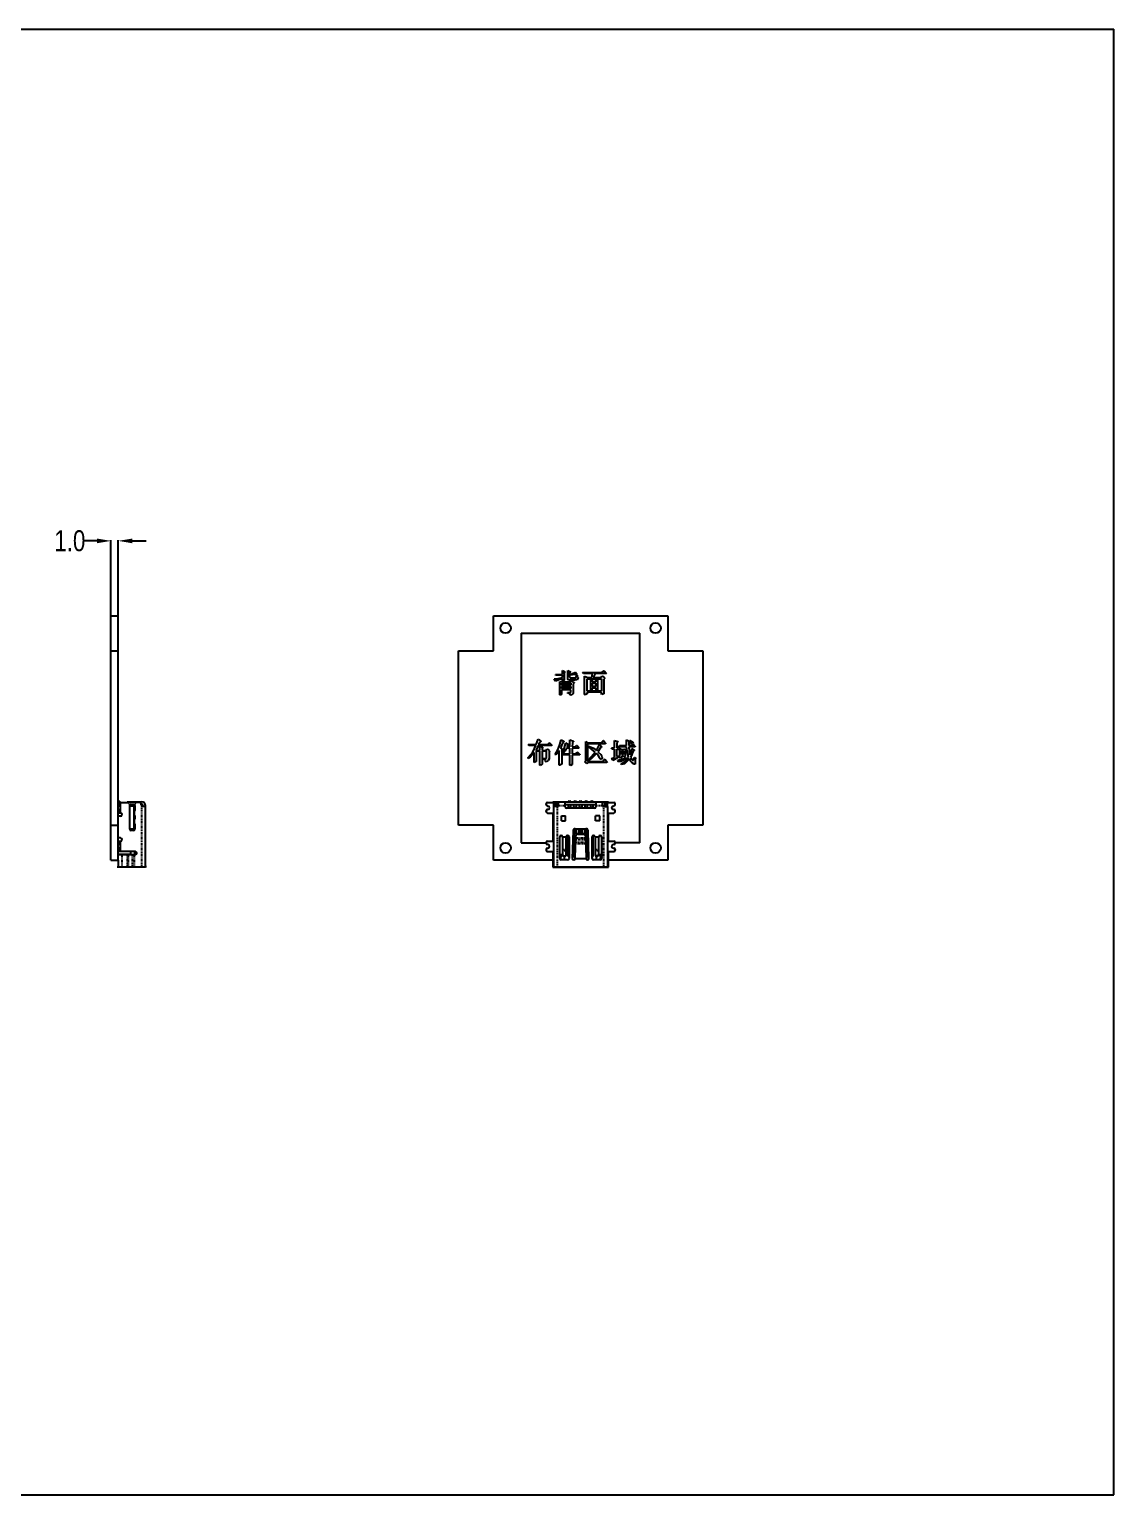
# Model space of a CAD drawing. Header units: inches. Extents: x 0 to 297, y 0 to 210.
# Drawn here: x 141.6 to 297, y 0 to 210 of the extents above; entities that cross this region are included whole.
import ezdxf

# ---------------------------------------------------------------- set-up
doc = ezdxf.new("R2010")
doc.units = ezdxf.units.IN
doc.header["$LTSCALE"] = 0.64311
doc.header["$MEASUREMENT"] = 0
doc.header["$PDMODE"] = 3
doc.header["$PDSIZE"] = 0.3125
doc.linetypes.add('PHANTOM', pattern=[0.8, 0.45, -0.05, 0.1, -0.05, 0.1, -0.05])
doc.layers.get('0').update_dxf_attribs({"linetype": 'CONTINUOUS'})
doc.layers.get('Defpoints').update_dxf_attribs({"linetype": 'CONTINUOUS'})
doc.layers.add('DEFAULT_3', color=7, linetype='PHANTOM')
doc.styles.get("Standard").update_dxf_attribs({"font": 'txt', "width": 0.8})
doc.dimstyles.get("Standard").update_dxf_attribs({"dimtxt": 0.15625, "dimasz": 0.1875, "dimexe": 0.125, "dimexo": 0.0625, "dimgap": 0.09, "dimtad": 0, "dimtih": 1, "dimtoh": 1, "dimzin": 4, "dimdsep": 46, "dimtxsty": 'STANDARD', "dimcen": 0.09, "dimadec": 0, "dimazin": 0, "dimtp": 0.01, "dimtm": 0.01, "dimtfac": 1, "dimtofl": 0, "dimtmove": 0, "dimatfit": 3, "dimfxl": 1, "dimtolj": 1, "dimtzin": 4, "dimarcsym": 0})

# ---------------------------------------------------------------- blocks, each defined once
blk = doc.blocks.new('*D4')
at = {"color": 0, "lineweight": -2}
for p, q in [((151.26, 136.69), (149.26, 136.69)), ((153.26, 126), (153.26, 136.81)), ((154.31, 126), (154.31, 136.81)), ((156.31, 136.69), (158.31, 136.69))]:
    blk.add_line(p, q, dxfattribs=at)
at = {"color": 0}
for points in [[(151.26, 137.02), (151.26, 136.35), (153.26, 136.69)], [(156.31, 137.02), (156.31, 136.35), (154.31, 136.69)]]:
    blk.add_solid(points, dxfattribs=at)
at = {"layer": 'Defpoints', "color": 0}
for p in [(153.26, 136.69), (153.26, 125.94), (154.31, 125.94)]:
    blk.add_point(p, dxfattribs=at)
at = {"color": 0, "insert": (147.37, 136.69), "char_height": 3, "attachment_point": 5}
blk.add_mtext('\\A1;1.0', dxfattribs=at)

msp = doc.modelspace()

# ---------------------------------------------------------------- linework, layer by layer
at = {"color": 7, "linetype": 'Continuous'}
for p, q in [((0, 210), (297, 210)), ((297, 0), (297, 210)), ((154.31079, 99.38952), (154.56079, 99.38952)), ((154.31079, 99.18952), (155.66639, 99.18952)), ((154.56079, 99.18952), (154.56079, 99.38952)), ((154.61079, 97.68952), (154.61079, 99.18952)), ((155.61079, 99.28952), (157.66079, 99.28952)), ((155.61079, 99.18952), (155.61079, 99.28952)), ((155.85424, 99.05818), (155.96704, 98.74952)), ((156.70758, 98.88952), (155.91588, 98.88952)), ((155.96704, 95.36952), (155.96704, 98.74952)), ((155.97079, 98.73952), (156.66704, 98.73952)), ((155.97079, 95.43952), (155.97079, 98.73952)), ((156.57079, 95.43952), (156.57079, 98.73952)), ((156.66704, 98.74952), (156.75263, 99.04514)), ((156.66704, 98.74952), (156.66704, 98.10952)), ((157.41079, 99.18952), (156.94474, 99.18952)), ((157.61079, 98.83952), (157.61079, 98.98952)), ((157.81079, 98.88952), (157.61079, 98.88952)), ((157.71079, 98.73952), (157.63758, 98.73952)), ((157.71079, 98.73952), (157.71079, 98.66632)), ((157.81079, 98.63952), (157.81079, 98.88952)), ((158.21079, 89.98952), (158.21079, 98.73952)), ((215.63643, 98.88952), (215.63643, 98.98952)), ((215.83643, 99.18952), (217.13643, 99.18952)), ((216.73643, 98.66632), (216.73643, 99.18952)), ((217.13643, 98.66632), (217.13643, 99.18952)), ((217.13643, 98.73952), (217.43643, 98.73952)), ((217.18643, 98.63952), (217.18643, 98.73952)), ((217.43643, 99.28952), (223.73643, 99.28952)), ((217.43643, 98.63952), (217.43643, 99.28952)), ((218.38643, 98.58952), (218.38643, 99.28952)), ((218.38643, 98.88952), (222.78643, 98.88952)), ((218.78643, 98.88952), (218.78643, 98.38952)), ((218.93643, 99.38952), (219.03643, 99.38952)), ((219.18643, 98.38952), (219.18643, 98.88952)), ((219.58643, 98.88952), (219.58643, 98.38952)), ((219.73643, 99.38952), (219.83643, 99.38952)), ((219.98643, 98.38952), (219.98643, 98.88952)), ((220.38643, 98.88952), (220.38643, 98.38952)), ((220.53643, 99.38952), (220.63643, 99.38952)), ((220.78643, 98.38952), (220.78643, 98.88952)), ((221.18643, 98.88952), (221.18643, 98.38952)), ((221.33643, 99.38952), (221.43643, 99.38952)), ((221.58643, 98.38952), (221.58643, 98.88952)), ((221.98643, 98.88952), (221.98643, 98.38952)), ((222.13643, 99.38952), (222.23643, 99.38952)), ((222.38643, 98.38952), (222.38643, 98.88952)), ((222.78643, 99.28952), (222.78643, 98.58952)), ((223.73643, 98.63952), (223.73643, 99.28952)), ((223.73643, 98.73952), (224.03643, 98.73952)), ((223.98643, 98.73952), (223.98643, 98.63952)), ((224.03643, 99.18952), (225.33643, 99.18952)), ((224.03643, 98.66632), (224.03643, 99.18952)), ((224.43643, 98.66632), (224.43643, 99.18952)), ((225.53643, 98.88952), (225.53643, 98.98952)), ((154.61079, 98.68952), (154.31079, 98.68952)), ((154.31079, 98.18952), (154.61079, 98.18952)), ((154.64079, 97.68952), (154.31079, 97.68952)), ((154.64079, 97.23952), (154.31079, 97.23952)), ((156.66704, 97.20952), (156.66704, 96.90952)), ((158.21079, 98.63952), (157.81079, 98.63952)), ((215.63643, 97.88952), (215.63643, 97.98952)), ((215.83643, 98.68952), (215.88643, 98.68952)), ((215.88643, 98.18952), (215.83643, 98.18952)), ((215.83643, 97.68952), (216.73643, 97.68952)), ((216.73643, 89.98952), (216.73643, 98.63952)), ((217.43643, 98.63952), (216.74653, 98.63952)), ((217.83643, 97.28952), (218.43643, 97.28952)), ((217.83643, 96.58952), (217.83643, 97.28952)), ((218.43643, 96.58952), (218.43643, 97.28952)), ((222.58643, 98.38952), (218.58643, 98.38952)), ((223.33643, 97.28952), (222.73643, 97.28952)), ((222.73643, 96.58952), (222.73643, 97.28952)), ((223.33643, 96.58952), (223.33643, 97.28952)), ((223.73643, 98.63952), (224.42633, 98.63952)), ((224.43643, 98.63952), (224.43643, 89.98952)), ((224.43643, 97.68952), (225.33643, 97.68952)), ((225.28643, 98.68952), (225.33643, 98.68952)), ((225.33643, 98.18952), (225.28643, 98.18952)), ((225.53643, 97.88952), (225.53643, 97.98952)), ((155.97079, 95.43952), (156.66704, 95.43952)), ((156.06079, 95.43952), (156.06079, 95.20031)), ((156.46704, 95.16952), (156.16704, 95.16952)), ((156.66704, 96.00952), (156.66704, 95.36952)), ((217.83643, 96.58952), (218.43643, 96.58952)), ((219.51975, 95.14912), (219.39294, 91.18952)), ((219.58643, 91.43952), (219.58643, 95.32783)), ((219.63643, 95.37679), (219.63643, 91.43952)), ((219.79294, 91.18952), (219.89955, 94.51845)), ((219.81959, 95.43952), (221.35327, 95.43952)), ((219.93643, 94.63095), (219.93643, 95.43952)), ((219.98643, 94.68435), (219.98643, 95.43952)), ((220.14635, 94.66017), (221.02652, 94.66017)), ((220.14889, 94.73952), (221.02397, 94.73952)), ((220.38643, 94.73952), (220.38643, 95.43952)), ((220.43643, 95.43952), (220.43643, 94.73952)), ((220.73643, 94.73952), (220.73643, 95.43952)), ((220.78643, 94.73952), (220.78643, 95.43952)), ((221.18643, 94.68431), (221.18643, 95.43952)), ((221.23643, 95.43952), (221.23643, 94.63087)), ((221.27331, 94.51845), (221.37992, 91.18952)), ((221.53643, 91.43952), (221.53643, 95.37679)), ((221.58643, 91.43952), (221.58643, 95.32783)), ((221.77992, 91.18952), (221.65312, 95.14912)), ((223.33643, 96.58952), (222.73643, 96.58952)), ((154.64079, 94.10952), (154.31079, 94.10952)), ((154.31079, 93.65952), (154.64079, 93.65952)), ((154.61079, 93.15952), (154.31079, 93.15952)), ((154.61079, 92.65952), (154.31079, 92.65952)), ((154.61079, 92.15952), (154.61079, 93.65952)), ((215.63643, 93.45952), (215.63643, 93.35952)), ((215.63643, 92.45952), (215.63643, 92.35952)), ((215.83643, 93.65952), (216.73643, 93.65952)), ((215.88643, 93.15952), (215.83643, 93.15952)), ((215.83643, 92.65952), (215.88643, 92.65952)), ((217.59643, 91.18952), (217.59643, 94.28952)), ((217.99143, 94.28952), (218.52643, 94.28952)), ((217.99143, 94.28952), (217.99143, 91.6759)), ((218.52143, 91.6759), (218.52143, 94.28952)), ((218.78643, 91.43952), (218.78643, 94.48006)), ((218.83643, 94.45627), (218.83643, 91.43952)), ((218.92643, 94.28952), (218.92643, 91.18952)), ((222.24643, 91.18952), (222.24643, 94.28952)), ((222.33643, 91.43952), (222.33643, 94.45629)), ((222.38643, 91.43952), (222.38643, 94.4801)), ((222.64643, 94.28952), (223.18143, 94.28952)), ((222.65143, 94.28952), (222.65143, 91.6759)), ((223.18143, 91.6759), (223.18143, 94.28952)), ((223.57643, 94.28952), (223.57643, 91.18952)), ((224.43643, 93.65952), (225.33643, 93.65952)), ((225.33643, 93.15952), (225.28643, 93.15952)), ((225.28643, 92.65952), (225.33643, 92.65952)), ((225.53643, 93.45952), (225.53643, 93.35952)), ((225.53643, 92.45952), (225.53643, 92.35952)), ((156.76079, 92.15952), (154.31079, 92.15952)), ((156.06079, 91.73952), (154.31079, 91.73952)), ((156.76079, 91.70952), (154.31079, 91.70952)), ((154.71079, 91.70952), (154.71079, 91.73952)), ((155.11079, 91.70952), (155.11079, 91.73952)), ((155.61079, 91.70952), (155.61079, 91.73952)), ((156.06079, 92.15952), (156.06079, 91.73952)), ((156.71079, 91.70952), (156.71079, 92.15952)), ((156.71079, 92.09643), (156.76701, 92.15921)), ((156.97149, 92.0128), (156.71079, 91.72171)), ((215.83643, 92.15952), (216.73643, 92.15952)), ((217.59643, 91.73952), (217.99143, 91.73952)), ((217.59643, 91.70952), (217.99143, 91.70952)), ((217.65643, 91.70952), (217.65643, 91.0468)), ((218.72643, 90.98952), (217.79643, 90.98952)), ((218.19143, 91.56594), (218.32143, 91.56594)), ((218.19143, 91.48952), (218.32143, 91.48952)), ((218.28643, 91.03952), (218.28643, 91.48952)), ((218.78643, 91.43952), (218.92643, 91.43952)), ((219.58643, 91.43952), (219.80095, 91.43952)), ((219.79294, 91.18952), (221.37992, 91.18952)), ((221.37192, 91.43952), (221.58643, 91.43952)), ((222.24643, 91.43952), (222.38643, 91.43952)), ((223.37643, 90.98952), (222.44643, 90.98952)), ((222.98143, 91.56594), (222.85143, 91.56594)), ((222.98143, 91.48952), (222.85143, 91.48952)), ((222.88643, 91.03952), (222.88643, 91.48952)), ((223.18143, 91.73952), (223.57643, 91.73952)), ((223.18143, 91.70952), (223.57643, 91.70952)), ((223.51643, 91.0468), (223.51643, 91.70952)), ((224.43643, 92.15952), (225.33643, 92.15952)), ((154.31079, 89.98952), (158.21079, 89.98952)), ((216.73643, 89.98952), (224.43643, 89.98952)), ((0, 0), (297, 0))]:
    msp.add_line(p, q, dxfattribs=at)
at = {"color": 3, "linetype": 'Continuous'}
for p, q in [((153.26079, 90.93952), (153.26079, 125.93952)), ((153.26079, 125.93952), (154.31079, 125.93952)), ((154.31079, 90.93952), (154.31079, 125.93952)), ((208.08643, 120.93952), (208.08643, 125.93952)), ((208.08643, 125.93952), (233.08643, 125.93952)), ((233.08643, 125.93952), (233.08643, 120.93952)), ((153.26079, 120.93952), (154.31079, 120.93952)), ((203.08643, 95.93952), (203.08643, 120.93952)), ((203.08643, 120.93952), (208.08643, 120.93952)), ((233.08643, 120.93952), (238.08643, 120.93952)), ((238.08643, 120.93952), (238.08643, 95.93952)), ((153.26079, 95.93952), (154.31079, 95.93952)), ((208.08643, 95.93952), (203.08643, 95.93952)), ((208.08643, 90.93952), (208.08643, 95.93952)), ((238.08643, 95.93952), (233.08643, 95.93952)), ((233.08643, 95.93952), (233.08643, 90.93952)), ((153.26079, 90.93952), (154.31079, 90.93952)), ((216.73643, 90.93952), (208.08643, 90.93952)), ((233.08643, 90.93952), (224.43643, 90.93952))]:
    msp.add_line(p, q, dxfattribs=at)
at = {"color": 4, "linetype": 'Continuous'}
for p, q in [((212.08643, 123.43952), (212.08643, 93.43952)), ((212.08643, 123.43952), (229.08643, 123.43952)), ((229.08643, 93.43952), (229.08643, 123.43952)), ((217.99278, 117.55063), (217.99278, 118.12206)), ((217.99278, 118.12206), (218.37373, 117.93159)), ((218.37373, 117.93159), (218.24675, 117.8046)), ((218.24675, 117.8046), (218.24675, 116.72524)), ((218.75469, 116.85222), (218.75469, 118.12206)), ((218.75469, 118.12206), (219.13564, 117.93159)), ((219.13564, 117.86809), (219.00865, 117.8046)), ((219.00865, 117.48714), (219.83405, 117.86809)), ((219.00865, 117.8046), (219.00865, 117.48714)), ((219.13564, 117.93159), (219.13564, 117.86809)), ((219.83405, 117.86809), (220.08802, 117.55063)), ((220.97691, 117.67762), (220.84992, 117.8046)), ((220.84992, 117.8046), (223.64357, 117.8046)), ((222.31024, 117.67762), (220.97691, 117.67762)), ((222.18326, 117.10619), (222.31024, 117.67762)), ((222.69119, 117.67762), (222.37373, 117.10619)), ((224.2785, 117.67762), (222.69119, 117.67762)), ((223.64357, 117.8046), (223.89754, 118.05857)), ((223.89754, 118.05857), (223.96104, 118.05857)), ((223.96104, 118.05857), (224.2785, 117.67762)), ((216.97691, 116.59825), (216.78643, 116.91571)), ((216.78643, 116.91571), (217.16738, 116.91571)), ((217.0404, 117.42365), (216.97691, 117.55063)), ((216.97691, 117.55063), (217.99278, 117.55063)), ((217.99278, 116.9792), (216.97691, 116.59825)), ((217.99278, 117.42365), (217.0404, 117.42365)), ((217.16738, 116.91571), (217.99278, 117.10619)), ((217.61183, 114.63), (217.61183, 116.53476)), ((217.61183, 116.53476), (217.8658, 116.47127)), ((217.8658, 116.47127), (219.19913, 116.47127)), ((217.8658, 116.02682), (217.8658, 116.28079)), ((217.8658, 116.28079), (219.19913, 116.28079)), ((219.19913, 116.02682), (217.8658, 116.02682)), ((217.8658, 115.51889), (217.8658, 115.83635)), ((217.8658, 115.83635), (219.19913, 115.83635)), ((219.19913, 115.51889), (217.8658, 115.51889)), ((217.99278, 117.10619), (217.99278, 117.42365)), ((217.99278, 116.59825), (217.99278, 116.9792)), ((218.24675, 116.72524), (217.99278, 116.59825)), ((218.81818, 116.78873), (218.75469, 116.85222)), ((219.00865, 116.72524), (218.81818, 116.78873)), ((219.89754, 117.55063), (219.00865, 117.42365)), ((219.00865, 117.42365), (219.00865, 117.16968)), ((219.00865, 117.16968), (219.07215, 117.0427)), ((219.77056, 116.72524), (219.00865, 116.72524)), ((219.07215, 117.0427), (219.83405, 117.0427)), ((219.19913, 116.47127), (219.32611, 116.59825)), ((219.19913, 116.28079), (219.19913, 116.02682)), ((219.19913, 115.83635), (219.19913, 115.51889)), ((219.32611, 116.59825), (219.64357, 116.40778)), ((219.64357, 116.34428), (219.51659, 116.2173)), ((219.51659, 116.2173), (219.51659, 114.88397)), ((219.64357, 116.40778), (219.64357, 116.34428)), ((219.89754, 116.78873), (219.77056, 116.72524)), ((219.83405, 117.10619), (219.96104, 117.16968)), ((219.83405, 117.0427), (219.83405, 117.10619)), ((220.08802, 117.55063), (219.89754, 117.55063)), ((220.08802, 116.78873), (219.89754, 116.78873)), ((219.96104, 117.16968), (220.02453, 117.42365)), ((220.02453, 117.42365), (220.08802, 117.42365)), ((220.08802, 117.42365), (220.08802, 117.23317)), ((220.08802, 117.23317), (220.15151, 117.10619)), ((220.215, 117.0427), (220.08802, 116.78873)), ((220.15151, 117.10619), (220.2785, 117.10619)), ((220.2785, 117.10619), (220.215, 117.0427)), ((221.16738, 114.69349), (221.16738, 117.29666)), ((221.16738, 117.29666), (221.61183, 117.10619)), ((221.54834, 115.13793), (221.54834, 116.91571)), ((221.54834, 116.91571), (221.99278, 116.91571)), ((221.61183, 117.10619), (222.18326, 117.10619)), ((221.99278, 116.91571), (221.99278, 115.13793)), ((222.24675, 116.47127), (222.24675, 116.91571)), ((222.24675, 116.91571), (222.75469, 116.91571)), ((222.75469, 116.47127), (222.24675, 116.47127)), ((222.24675, 115.83635), (222.24675, 116.28079)), ((222.24675, 116.28079), (222.75469, 116.28079)), ((222.75469, 115.83635), (222.24675, 115.83635)), ((222.24675, 115.13793), (222.24675, 115.64587)), ((222.24675, 115.64587), (222.75469, 115.64587)), ((222.37373, 117.10619), (223.51659, 117.10619)), ((222.75469, 116.91571), (222.75469, 116.47127)), ((222.75469, 116.28079), (222.75469, 115.83635)), ((222.75469, 115.64587), (222.75469, 115.13793)), ((223.07215, 115.13793), (223.07215, 116.91571)), ((223.07215, 116.91571), (223.58008, 116.91571)), ((223.51659, 117.10619), (223.64357, 117.29666)), ((223.58008, 116.91571), (223.58008, 115.13793)), ((223.64357, 117.29666), (223.70707, 117.29666)), ((223.70707, 117.29666), (224.02453, 117.0427)), ((224.02453, 116.9792), (223.89754, 116.85222)), ((223.89754, 116.85222), (223.89754, 114.75698)), ((224.02453, 117.0427), (224.02453, 116.9792)), ((217.67532, 114.56651), (217.61183, 114.63)), ((217.8658, 114.69349), (217.67532, 114.56651)), ((217.8658, 115.32841), (217.8658, 114.69349)), ((219.19913, 115.32841), (217.8658, 115.32841)), ((218.75469, 114.88397), (218.69119, 114.94746)), ((218.69119, 114.94746), (219.19913, 114.94746)), ((219.00865, 114.75698), (218.75469, 114.88397)), ((219.07215, 114.69349), (219.00865, 114.75698)), ((219.13564, 114.56651), (219.07215, 114.69349)), ((219.19913, 114.56651), (219.13564, 114.56651)), ((219.19913, 114.94746), (219.19913, 115.32841)), ((219.4531, 114.75698), (219.19913, 114.56651)), ((219.51659, 114.88397), (219.4531, 114.75698)), ((221.23088, 114.63), (221.16738, 114.69349)), ((221.54834, 114.75698), (221.23088, 114.63)), ((221.99278, 115.13793), (221.54834, 115.13793)), ((221.54834, 115.01095), (221.54834, 114.75698)), ((223.58008, 115.01095), (221.54834, 115.01095)), ((222.75469, 115.13793), (222.24675, 115.13793)), ((223.58008, 115.13793), (223.07215, 115.13793)), ((223.58008, 114.75698), (223.58008, 115.01095)), ((223.64357, 114.69349), (223.58008, 114.75698)), ((223.89754, 114.75698), (223.64357, 114.69349)), ((213.14992, 107.36016), (213.08643, 107.48714)), ((213.08643, 107.48714), (214.22929, 107.48714)), ((214.1658, 107.36016), (213.14992, 107.36016)), ((213.97532, 106.91571), (214.1658, 107.36016)), ((214.22929, 107.48714), (214.48326, 108.24905)), ((214.48326, 107.36016), (214.35627, 107.0427)), ((214.48326, 108.24905), (214.86421, 107.99508)), ((216.45151, 107.36016), (214.48326, 107.36016)), ((214.73723, 107.8046), (214.54675, 107.48714)), ((214.54675, 107.48714), (215.88008, 107.48714)), ((214.86421, 107.93159), (214.73723, 107.8046)), ((214.73723, 106.66174), (214.73723, 107.23317)), ((214.73723, 107.23317), (215.11818, 107.10619)), ((214.86421, 107.99508), (214.86421, 107.93159)), ((215.11818, 107.10619), (215.11818, 107.0427)), ((215.88008, 107.48714), (216.07056, 107.74111)), ((216.07056, 107.74111), (216.13405, 107.74111)), ((216.13405, 107.74111), (216.45151, 107.42365)), ((216.45151, 107.42365), (216.45151, 107.36016)), ((217.3404, 106.72524), (217.59437, 107.48714)), ((217.59437, 107.48714), (217.78484, 108.18555)), ((218.03881, 107.8046), (217.72135, 107.0427)), ((217.78484, 108.18555), (218.1658, 107.99508)), ((218.1658, 107.93159), (218.03881, 107.8046)), ((218.03881, 106.2173), (218.48326, 107.74111)), ((218.1658, 107.99508), (218.1658, 107.93159)), ((218.48326, 107.74111), (218.80072, 107.55063)), ((218.73723, 107.42365), (218.61024, 107.16968)), ((218.61024, 107.16968), (219.05469, 107.16968)), ((218.80072, 107.48714), (218.73723, 107.42365)), ((218.80072, 107.55063), (218.80072, 107.48714)), ((219.05469, 107.16968), (219.05469, 108.18555)), ((219.05469, 108.18555), (219.56262, 107.99508)), ((219.43564, 107.74111), (219.37215, 107.16968)), ((219.37215, 107.16968), (219.81659, 107.16968)), ((219.56262, 107.93159), (219.43564, 107.74111)), ((219.56262, 107.99508), (219.56262, 107.93159)), ((219.81659, 107.16968), (220.00707, 107.36016)), ((220.00707, 107.36016), (220.07056, 107.36016)), ((220.07056, 107.36016), (220.32453, 107.0427)), ((221.3404, 107.93159), (221.65786, 107.74111)), ((221.3404, 105.13793), (221.3404, 107.93159)), ((224.13405, 107.61413), (221.59437, 107.61413)), ((221.59437, 107.61413), (221.59437, 105.07444)), ((221.65786, 107.74111), (223.56262, 107.74111)), ((221.78484, 107.23317), (221.84834, 107.23317)), ((221.78484, 107.16968), (221.78484, 107.23317)), ((222.1658, 106.85222), (221.78484, 107.16968)), ((221.84834, 107.23317), (222.41977, 106.9792)), ((222.86421, 106.66174), (223.30865, 107.48714)), ((223.49913, 107.10619), (223.05469, 106.47127)), ((223.30865, 107.48714), (223.62611, 107.16968)), ((223.56262, 107.10619), (223.49913, 107.10619)), ((223.56262, 107.74111), (223.81659, 108.05857)), ((223.62611, 107.16968), (223.56262, 107.10619)), ((223.81659, 108.05857), (223.88008, 108.05857)), ((223.88008, 108.05857), (224.13405, 107.67762)), ((224.13405, 107.67762), (224.13405, 107.61413)), ((225.46738, 108.05857), (225.91183, 107.93159)), ((225.46738, 107.0427), (225.46738, 108.05857)), ((225.91183, 107.86809), (225.78484, 107.67762)), ((225.78484, 107.67762), (225.78484, 107.0427)), ((225.91183, 107.93159), (225.91183, 107.86809)), ((225.91183, 107.0427), (225.97532, 107.16968)), ((225.97532, 107.16968), (226.03881, 107.16968)), ((226.03881, 107.16968), (226.22929, 106.91571)), ((226.1658, 107.36016), (227.18167, 107.36016)), ((226.1658, 107.16968), (226.1658, 107.36016)), ((227.18167, 107.16968), (226.1658, 107.16968)), ((227.18167, 108.18555), (227.56262, 107.99508)), ((227.18167, 107.36016), (227.18167, 108.18555)), ((227.24516, 106.53476), (227.18167, 107.16968)), ((227.56262, 107.99508), (227.49913, 107.86809)), ((227.49913, 107.86809), (227.49913, 107.36016)), ((227.49913, 107.36016), (227.94357, 107.36016)), ((228.38802, 107.16968), (227.49913, 107.16968)), ((227.49913, 107.16968), (227.56262, 106.53476)), ((227.62611, 108.05857), (227.68961, 108.05857)), ((227.62611, 107.99508), (227.62611, 108.05857)), ((227.68961, 107.86809), (227.62611, 107.99508)), ((227.68961, 108.05857), (228.00707, 107.86809)), ((227.81659, 107.67762), (227.68961, 107.86809)), ((227.88008, 107.48714), (227.81659, 107.67762)), ((228.00707, 107.48714), (227.88008, 107.48714)), ((227.94357, 107.36016), (228.13405, 107.55063)), ((228.00707, 107.86809), (228.07056, 107.8046)), ((228.07056, 107.55063), (228.00707, 107.48714)), ((228.07056, 107.8046), (228.13405, 107.67762)), ((228.13405, 107.67762), (228.07056, 107.55063)), ((228.13405, 107.55063), (228.38802, 107.23317)), ((228.38802, 107.23317), (228.38802, 107.16968)), ((213.08643, 105.64587), (213.72135, 106.40778)), ((213.3404, 105.70936), (213.08643, 105.51889)), ((213.08643, 105.51889), (213.08643, 105.64587)), ((213.65786, 106.02682), (213.3404, 105.70936)), ((213.91183, 106.34428), (213.65786, 106.02682)), ((213.72135, 106.40778), (213.97532, 106.91571)), ((213.91183, 104.94746), (213.91183, 106.34428)), ((214.22929, 105.07444), (213.91183, 104.94746)), ((214.35627, 107.0427), (214.1658, 106.66174)), ((214.1658, 106.66174), (214.73723, 106.66174)), ((214.22929, 106.53476), (214.22929, 105.07444)), ((214.73723, 106.53476), (214.22929, 106.53476)), ((214.73723, 104.56651), (214.73723, 106.53476)), ((215.11818, 107.0427), (215.05469, 106.91571)), ((215.05469, 106.91571), (215.05469, 106.66174)), ((215.05469, 106.66174), (215.62611, 106.66174)), ((215.05469, 106.53476), (215.05469, 104.69349)), ((215.68961, 106.53476), (215.05469, 106.53476)), ((215.18167, 105.4554), (215.18167, 105.51889)), ((215.18167, 105.51889), (215.68961, 105.51889)), ((215.43564, 105.32841), (215.18167, 105.4554)), ((215.56262, 105.20143), (215.43564, 105.32841)), ((215.56262, 105.07444), (215.56262, 105.20143)), ((215.62611, 105.01095), (215.56262, 105.07444)), ((215.62611, 106.66174), (215.7531, 106.85222)), ((215.94357, 105.20143), (215.62611, 105.01095)), ((215.68961, 105.51889), (215.68961, 106.53476)), ((215.7531, 106.85222), (215.81659, 106.85222)), ((215.81659, 106.85222), (216.13405, 106.59825)), ((216.07056, 105.4554), (215.94357, 105.20143)), ((216.13405, 106.59825), (216.07056, 106.47127)), ((216.07056, 106.47127), (216.07056, 105.4554)), ((216.95945, 106.09032), (217.3404, 106.72524)), ((217.02294, 106.02682), (216.95945, 106.09032)), ((217.40389, 106.40778), (217.02294, 106.02682)), ((217.53088, 106.66174), (217.40389, 106.40778)), ((217.53088, 104.56651), (217.53088, 106.66174)), ((217.72135, 107.0427), (217.91183, 106.91571)), ((217.91183, 106.91571), (217.91183, 104.69349)), ((217.91183, 106.15381), (219.05469, 106.15381)), ((217.97532, 106.02682), (217.91183, 106.15381)), ((219.05469, 106.02682), (217.97532, 106.02682)), ((218.1023, 106.2173), (218.03881, 106.2173)), ((218.35627, 106.59825), (218.1023, 106.2173)), ((218.54675, 106.9792), (218.35627, 106.59825)), ((219.05469, 106.9792), (218.54675, 106.9792)), ((219.05469, 106.15381), (219.05469, 106.9792)), ((219.05469, 104.56651), (219.05469, 106.02682)), ((219.37215, 106.9792), (219.37215, 106.15381)), ((220.32453, 106.9792), (219.37215, 106.9792)), ((219.37215, 106.15381), (219.94357, 106.15381)), ((220.45151, 106.02682), (219.37215, 106.02682)), ((219.37215, 106.02682), (219.37215, 104.63)), ((219.94357, 106.15381), (220.07056, 106.40778)), ((220.07056, 106.40778), (220.13405, 106.40778)), ((220.13405, 106.40778), (220.45151, 106.09032)), ((220.32453, 107.0427), (220.32453, 106.9792)), ((220.45151, 106.09032), (220.45151, 106.02682)), ((221.21342, 105.01095), (221.3404, 105.13793)), ((221.46738, 104.75698), (221.21342, 105.01095)), ((221.59437, 105.07444), (223.7531, 105.07444)), ((221.65786, 105.26492), (222.1658, 105.77286)), ((221.65786, 105.20143), (221.65786, 105.26492)), ((221.72135, 105.13793), (221.65786, 105.20143)), ((222.29278, 105.64587), (221.72135, 105.13793)), ((222.67373, 106.40778), (222.1658, 106.85222)), ((222.1658, 105.77286), (222.67373, 106.40778)), ((222.86421, 106.2173), (222.29278, 105.64587)), ((222.41977, 106.9792), (222.86421, 106.66174)), ((223.05469, 106.09032), (222.86421, 106.2173)), ((223.05469, 106.47127), (223.49913, 106.09032)), ((223.30865, 105.64587), (223.05469, 106.09032)), ((223.37215, 105.4554), (223.30865, 105.64587)), ((223.49913, 105.3919), (223.37215, 105.4554)), ((223.49913, 106.09032), (223.62611, 105.77286)), ((223.56262, 105.3919), (223.49913, 105.3919)), ((223.62611, 105.4554), (223.56262, 105.3919)), ((223.62611, 105.77286), (223.68961, 105.58238)), ((223.68961, 105.58238), (223.62611, 105.4554)), ((223.7531, 105.07444), (224.00707, 105.3919)), ((224.00707, 105.3919), (224.07056, 105.3919)), ((224.07056, 105.3919), (224.38802, 105.01095)), ((224.38802, 105.01095), (224.32453, 104.94746)), ((225.02294, 107.0427), (225.46738, 107.0427)), ((225.08643, 106.85222), (225.02294, 107.0427)), ((225.02294, 105.51889), (225.46738, 105.64587)), ((225.21342, 105.20143), (225.02294, 105.51889)), ((225.46738, 106.85222), (225.08643, 106.85222)), ((226.1658, 105.77286), (225.21342, 105.20143)), ((225.46738, 105.64587), (225.46738, 106.85222)), ((225.78484, 107.0427), (225.91183, 107.0427)), ((225.78484, 106.85222), (226.1658, 106.85222)), ((225.78484, 105.77286), (225.78484, 106.85222)), ((226.1023, 105.83635), (225.78484, 105.77286)), ((225.91183, 105.26492), (227.18167, 105.58238)), ((226.03881, 105.01095), (225.91183, 105.26492)), ((226.35627, 105.07444), (226.03881, 105.01095)), ((226.1658, 105.83635), (226.1023, 105.83635)), ((226.1658, 106.85222), (226.1658, 105.83635)), ((226.1658, 105.58238), (226.1658, 105.77286)), ((226.22929, 105.58238), (226.1658, 105.58238)), ((226.22929, 106.91571), (226.48326, 106.78873)), ((226.48326, 105.64587), (226.22929, 105.58238)), ((227.24516, 105.51889), (226.35627, 105.07444)), ((226.41977, 104.69349), (226.86421, 105.01095)), ((226.48326, 106.78873), (226.73723, 106.78873)), ((226.48326, 106.59825), (226.73723, 106.59825)), ((226.48326, 106.09032), (226.48326, 106.59825)), ((226.73723, 106.09032), (226.48326, 106.09032)), ((226.73723, 105.89984), (226.48326, 105.89984)), ((226.48326, 105.89984), (226.48326, 105.64587)), ((226.73723, 106.78873), (226.80072, 106.85222)), ((226.73723, 106.59825), (226.73723, 106.09032)), ((226.73723, 105.77286), (226.73723, 105.89984)), ((226.80072, 105.70936), (226.73723, 105.77286)), ((226.80072, 106.85222), (226.86421, 106.85222)), ((226.99119, 105.83635), (226.80072, 105.70936)), ((226.86421, 106.85222), (227.11818, 106.66174)), ((226.86421, 105.01095), (227.24516, 105.3919)), ((227.18167, 105.01095), (226.86421, 104.75698)), ((227.05469, 106.66174), (226.99119, 106.53476)), ((226.99119, 106.53476), (226.99119, 105.83635)), ((227.11818, 106.66174), (227.05469, 106.66174)), ((227.18167, 105.58238), (227.24516, 105.51889)), ((227.56262, 105.3919), (227.18167, 105.01095)), ((227.43564, 105.64587), (227.24516, 106.53476)), ((227.24516, 105.3919), (227.43564, 105.64587)), ((227.56262, 106.53476), (227.62611, 106.02682)), ((227.7531, 105.13793), (227.56262, 105.3919)), ((227.62611, 106.02682), (227.88008, 106.59825)), ((227.94357, 106.09032), (227.7531, 105.64587)), ((227.7531, 105.64587), (227.88008, 105.3919)), ((228.00707, 104.82047), (227.7531, 105.13793)), ((227.88008, 106.59825), (227.94357, 106.85222)), ((227.88008, 105.3919), (228.07056, 105.20143)), ((227.94357, 106.91571), (228.26104, 106.72524)), ((227.94357, 106.85222), (227.94357, 106.91571)), ((228.13405, 106.59825), (227.94357, 106.09032)), ((228.07056, 105.20143), (228.13405, 105.20143)), ((228.26104, 106.66174), (228.13405, 106.59825)), ((228.13405, 105.20143), (228.32453, 105.64587)), ((228.26104, 106.72524), (228.26104, 106.66174)), ((228.32453, 105.64587), (228.38802, 105.64587)), ((228.38802, 105.64587), (228.45151, 105.58238)), ((228.45151, 105.58238), (228.38802, 105.20143)), ((228.38802, 105.20143), (228.38802, 104.69349)), ((214.80072, 104.50301), (214.73723, 104.56651)), ((215.05469, 104.69349), (214.80072, 104.50301)), ((217.59437, 104.56651), (217.53088, 104.56651)), ((217.91183, 104.69349), (217.59437, 104.56651)), ((219.11818, 104.50301), (219.05469, 104.56651)), ((219.37215, 104.63), (219.11818, 104.50301)), ((221.59437, 104.94746), (221.46738, 104.75698)), ((224.32453, 104.94746), (221.59437, 104.94746)), ((226.86421, 104.75698), (226.41977, 104.63)), ((226.41977, 104.63), (226.41977, 104.69349)), ((228.26104, 104.69349), (228.00707, 104.82047)), ((228.38802, 104.69349), (228.26104, 104.69349)), ((217.43643, 99.23952), (216.58643, 99.23952)), ((216.58643, 99.23952), (216.58643, 99.18952)), ((224.58643, 99.23952), (223.73643, 99.23952)), ((224.58643, 99.18952), (224.58643, 99.23952)), ((216.58643, 97.68952), (216.58643, 93.65952)), ((224.58643, 93.65952), (224.58643, 97.68952)), ((212.08643, 93.43952), (215.63643, 93.43952)), ((229.08643, 93.43952), (225.53643, 93.43952)), ((154.31079, 90.93952), (154.31079, 89.93952)), ((216.58643, 92.15952), (216.58643, 89.93952)), ((224.58643, 89.93952), (224.58643, 92.15952)), ((216.58643, 89.93952), (224.58643, 89.93952))]:
    msp.add_line(p, q, dxfattribs=at)
at = {"color": 253, "linetype": 'Continuous'}
for p, q in [((154.16079, 89.98952), (154.31079, 89.98952)), ((158.36079, 89.98952), (158.21079, 89.98952)), ((216.73643, 89.98952), (216.58643, 89.98952)), ((224.58643, 89.98952), (224.43643, 89.98952))]:
    msp.add_line(p, q, dxfattribs=at)
at = {"color": 3, "linetype": 'Continuous'}
for centre in [(209.83643, 124.18952), (231.33643, 124.18952), (209.83643, 92.68952), (231.33643, 92.68952)]:
    msp.add_circle(centre, 0.75, dxfattribs=at)
at = {"color": 7, "linetype": 'Continuous'}
for centre, radius, start, end in [((155.66639, 98.98952), 0.2, 20.0763507, 89.9998935), ((156.94474, 98.98952), 0.2, 90.0001125, 163.8533215), ((157.41079, 98.98952), 0.2, 0, 90), ((157.81079, 98.83952), 0.2, 180, 270), ((157.66079, 98.73952), 0.55, 0, 90), ((215.83643, 98.98952), 0.2, 90, 180), ((215.83643, 98.88952), 0.2, 180, 270), ((218.93643, 99.23952), 0.15, 90, 160.5184007), ((219.03643, 99.23952), 0.15, 19.4815995, 90), ((219.73643, 99.23952), 0.15, 90, 160.5184007), ((219.83643, 99.23952), 0.15, 19.4815995, 90), ((220.53643, 99.23952), 0.15, 90, 160.5184007), ((220.63643, 99.23952), 0.15, 19.4815995, 90), ((221.33643, 99.23952), 0.15, 90, 160.5184007), ((221.43643, 99.23952), 0.15, 19.4815995, 90), ((222.13643, 99.23952), 0.15, 90, 160.5184007), ((222.23643, 99.23952), 0.15, 19.4815995, 90), ((225.33643, 98.98952), 0.2, 0, 90), ((225.33643, 98.88952), 0.2, 270, 0), ((154.64079, 97.46452), 0.225, 270, 90), ((157.67079, 97.65952), 1.1, 155.8522601, 204.1477399), ((157.67079, 96.45952), 1.1, 155.8522601, 204.1477399), ((215.83643, 97.98952), 0.2, 90, 180), ((215.83643, 97.88952), 0.2, 180, 270), ((215.88643, 98.43952), 0.25, 270, 90), ((218.58643, 98.58952), 0.2, 180, 270), ((222.58643, 98.58952), 0.2, 270, 0), ((225.28643, 98.43952), 0.25, 90, 270), ((225.33643, 97.98952), 0.2, 0, 90), ((225.33643, 97.88952), 0.2, 270, 0), ((156.16704, 95.36952), 0.2, 180, 270), ((156.46704, 95.36952), 0.2, 270, 0), ((219.81959, 95.13952), 0.3, 90, 178.1657162), ((221.35327, 95.13952), 0.3, 1.8342838, 90), ((154.64079, 93.88452), 0.225, 270, 90), ((215.83643, 93.45952), 0.2, 90, 180), ((215.83643, 93.35952), 0.2, 180, 270), ((215.83643, 92.45952), 0.2, 90, 180), ((215.88643, 92.90952), 0.25, 270, 90), ((217.79643, 94.28952), 0.2, 0, 180), ((218.72643, 94.28952), 0.2, 0, 180), ((222.44643, 94.28952), 0.2, 0, 180), ((223.37643, 94.28952), 0.2, 0, 180), ((225.28643, 92.90952), 0.25, 90, 270), ((225.33643, 93.45952), 0.2, 0, 90), ((225.33643, 93.35952), 0.2, 270, 0), ((225.33643, 92.45952), 0.2, 0, 90), ((156.76079, 91.93452), 0.225, 270, 90), ((215.83643, 92.35952), 0.2, 180, 270), ((217.79643, 91.18952), 0.2, 180, 270), ((218.43643, 91.03952), 0.15, 180, 199.4815995), ((218.72643, 91.18952), 0.2, 270, 0), ((219.59294, 91.18952), 0.2, 180, 0), ((221.57992, 91.18952), 0.2, 180, 0), ((222.44643, 91.18952), 0.2, 180, 270), ((222.73643, 91.03952), 0.15, 340.5184007, 0), ((223.37643, 91.18952), 0.2, 270, 0), ((225.33643, 92.35952), 0.2, 270, 0)]:
    msp.add_arc(centre, radius, start, end, dxfattribs=at)
for centre, major_axis, ratio, start_param, end_param in [((220.14691, 94.43192), (0.24999, -0.00306), 0.912945511, 7.867367834, 9.406707365), ((220.14945, 94.51127), (0.24999, -0.00306), 0.912945511, 1.584182527, 3.123522057), ((221.02342, 94.51127), (0.24999, 0.00306), 0.912945511, 0.018070596, 1.557410127), ((221.02596, 94.43192), (0.24999, 0.00306), 0.912945511, 0.018070596, 1.557410127), ((218.19143, 91.75233), (0.2, 0), 0.931904192, 3.141592654, 4.71238898), ((218.19143, 91.6759), (0.2, 0), 0.931904192, 3.141592654, 4.71238898), ((218.32143, 91.75233), (0.2, 0), 0.931904192, 4.71238898, 6.283185307), ((218.32143, 91.6759), (0.2, 0), 0.931904192, -1.570796327, 0), ((222.85143, 91.75233), (0.2, 0), 0.931904192, 3.141592654, 4.71238898), ((222.85143, 91.6759), (0.2, 0), 0.931904192, 3.141592654, 4.71238898), ((222.98143, 91.75233), (0.2, 0), 0.931904192, 4.71238898, 6.283185307), ((222.98143, 91.6759), (0.2, 0), 0.931904192, -1.570796327, 0)]:
    msp.add_ellipse(centre, major_axis=major_axis, ratio=ratio, start_param=start_param, end_param=end_param, dxfattribs=at)
for points, knots in [([(216.73643, 98.66632), (216.73643, 98.66425), (216.7365, 98.66037), (216.73695, 98.65425), (216.73789, 98.64853), (216.73973, 98.64352), (216.74267, 98.64018), (216.74531, 98.63952), (216.74653, 98.63952)], [0, 0, 0, 0, 0.198862699, 0.373416559, 0.589421586, 0.75443917, 0.881871076, 1, 1, 1, 1]), ([(217.2107, 98.63955), (217.20048, 98.6396), (217.1859, 98.63968), (217.16754, 98.64124), (217.15407, 98.64365), (217.14234, 98.64882), (217.13703, 98.65855), (217.13643, 98.66369), (217.13643, 98.66632)], [0, 0, 0, 0, 0.351125729, 0.501620541, 0.63075719, 0.82564488, 0.909678881, 1, 1, 1, 1]), ([(224.03643, 98.66632), (224.03643, 98.66368), (224.03583, 98.65852), (224.03046, 98.64873), (224.01861, 98.6436), (224.00503, 98.6412), (223.98653, 98.63966), (223.97183, 98.63959), (223.96154, 98.63955)], [0, 0, 0, 0, 0.090100378, 0.173966577, 0.368890876, 0.498220918, 0.648899584, 1, 1, 1, 1]), ([(224.42633, 98.63952), (224.42716, 98.63952), (224.42884, 98.63978), (224.43153, 98.64143), (224.43385, 98.64502), (224.43622, 98.65348), (224.43643, 98.66088), (224.43643, 98.66632)], [0, 0, 0, 0, 0.079990045, 0.158904344, 0.296449663, 0.477485678, 1, 1, 1, 1])]:
    msp.add_open_spline(points, degree=3, knots=knots, dxfattribs=at)
at = {"layer": 'DEFAULT_3', "color": 7, "linetype": 'PHANTOM'}
for p, q in [((154.56079, 99.23952), (154.31079, 99.23952)), ((154.61079, 98.98952), (154.31079, 98.98952)), ((154.31079, 98.88952), (154.61079, 98.88952)), ((217.13643, 98.98952), (216.73643, 98.98952)), ((216.73643, 98.83952), (217.13643, 98.83952)), ((218.38643, 98.73952), (217.43643, 98.73952)), ((223.73643, 98.73952), (222.78643, 98.73952)), ((224.43643, 98.98952), (224.03643, 98.98952)), ((224.03643, 98.83952), (224.43643, 98.83952)), ((154.61079, 97.98952), (154.31079, 97.98952)), ((154.31079, 97.88952), (154.61079, 97.88952)), ((157.71079, 89.98952), (157.71079, 98.66632)), ((217.23643, 98.63952), (217.23643, 89.98952)), ((218.78643, 98.53952), (219.18643, 98.53952)), ((219.58643, 98.53952), (219.98643, 98.53952)), ((220.38643, 98.53952), (220.78643, 98.53952)), ((221.18643, 98.53952), (221.58643, 98.53952)), ((221.98643, 98.53952), (222.38643, 98.53952)), ((223.93643, 89.98952), (223.93643, 98.63952)), ((220.14635, 94.66017), (220.14889, 94.73952)), ((221.02397, 94.73952), (221.02652, 94.66017)), ((154.61079, 93.45952), (154.31079, 93.45952)), ((154.31079, 93.35952), (154.61079, 93.35952)), ((154.61079, 92.45952), (154.31079, 92.45952)), ((217.99143, 92.46709), (218.52143, 92.46709)), ((218.83643, 92.44151), (218.92643, 92.44151)), ((219.63643, 92.44151), (219.83303, 92.44151)), ((221.31267, 93.28952), (219.86019, 93.28952)), ((219.86657, 93.48879), (221.30629, 93.48879)), ((221.2941, 93.86933), (219.87876, 93.86933)), ((219.88751, 94.14239), (221.28536, 94.14239)), ((221.33983, 92.44151), (221.53643, 92.44151)), ((222.24643, 92.44151), (222.33643, 92.44151)), ((222.65143, 92.46709), (223.18143, 92.46709)), ((154.31079, 92.35952), (154.61079, 92.35952)), ((154.81079, 91.70952), (154.81079, 89.98952)), ((155.62656, 89.98952), (155.62656, 91.70952)), ((155.73849, 91.70952), (155.73849, 89.98952)), ((156.33096, 89.98952), (156.33096, 91.70952)), ((156.61079, 91.70952), (156.61079, 89.98952)), ((217.75643, 91.70952), (217.75643, 90.99374)), ((218.52143, 92.27341), (217.99143, 92.27341)), ((218.19143, 91.56594), (218.19143, 91.48952)), ((218.32143, 91.48952), (218.32143, 91.56594)), ((218.92643, 92.03208), (218.83643, 92.03208)), ((219.81992, 92.03208), (219.63643, 92.03208)), ((221.53643, 92.03208), (221.35294, 92.03208)), ((222.33643, 92.03208), (222.24643, 92.03208)), ((223.18143, 92.27341), (222.65143, 92.27341)), ((222.85143, 91.56594), (222.85143, 91.48952)), ((222.98143, 91.48952), (222.98143, 91.56594)), ((223.41643, 90.99374), (223.41643, 91.70952))]:
    msp.add_line(p, q, dxfattribs=at)

# ---------------------------------------------------------------- dimensions: what is measured, and where the dimension line sits
at = {"color": 1}
dim = msp.add_linear_dim(base=(153.26079, 136.68761), p1=(154.31079, 125.93952), p2=(153.26079, 125.93952), text='1.0', dimstyle='STANDARD', override={"dimtxt": 3, "dimasz": 2, "dimzin": 0, "dimcen": 0.105236, "dimtp": 0, "dimtm": 0, "dimtzin": 0}, dxfattribs=at)
dim.commit()
dim.dimension.update_dxf_attribs({"geometry": '*D4', "text_midpoint": (147.37079, 136.68761)})

doc.saveas('drawing.dxf')
